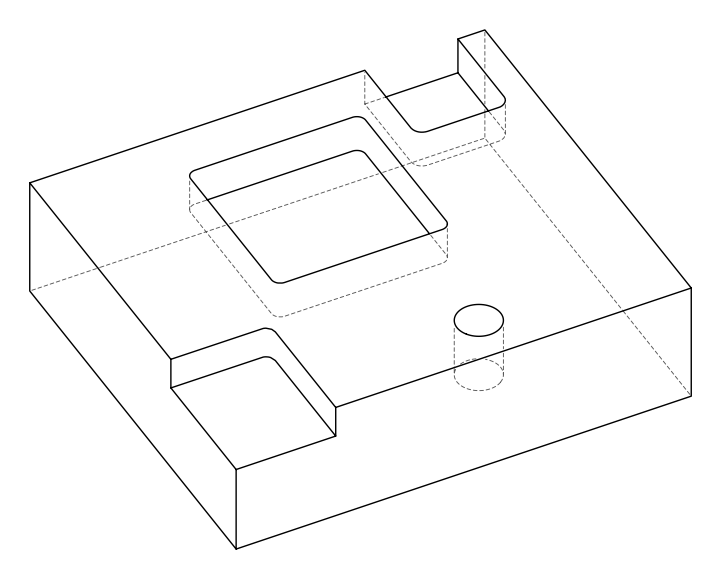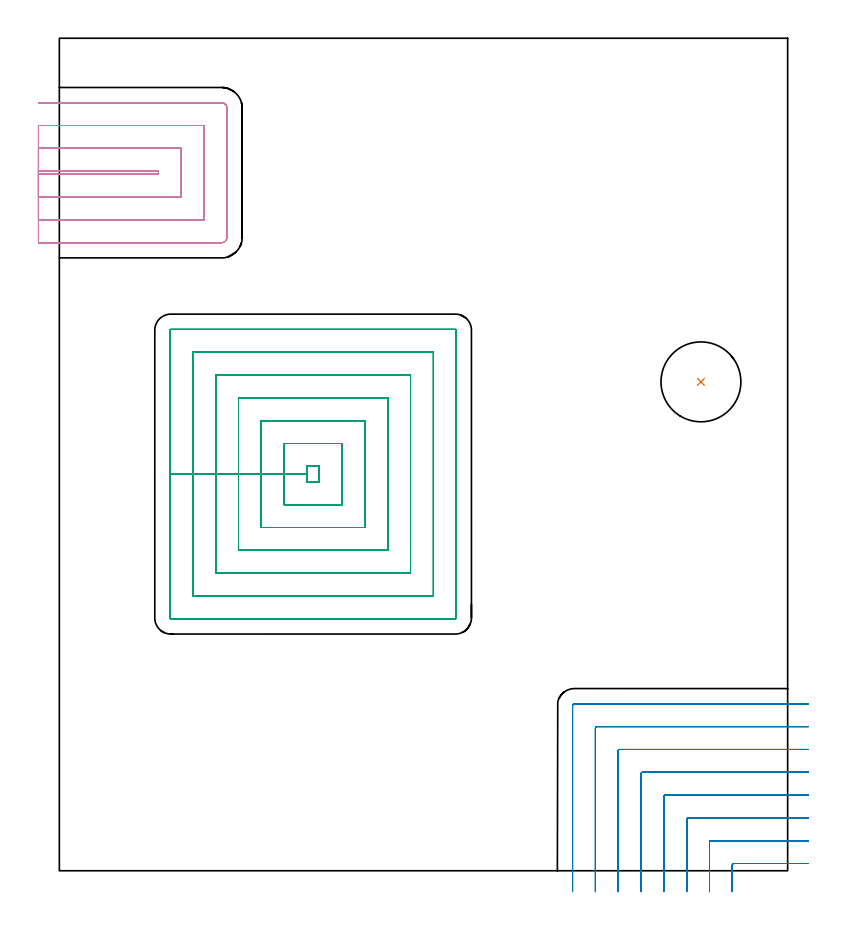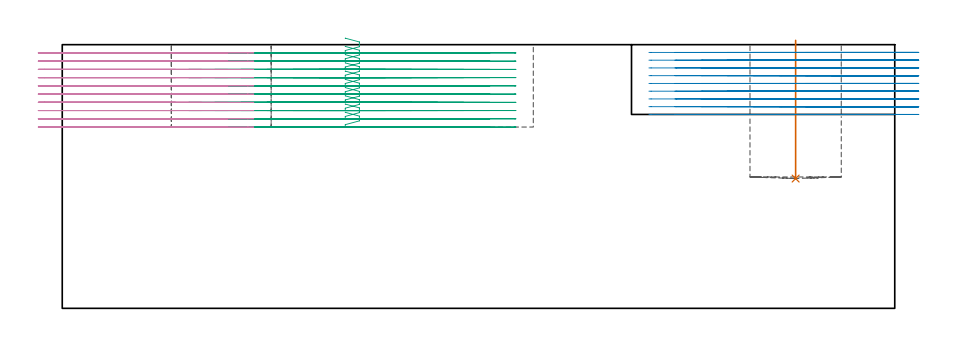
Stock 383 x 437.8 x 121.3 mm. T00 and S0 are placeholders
(PLAN: 4 operations, 1 tool changes, 90.2 min)
(1 INDEXABLE_INSERT_DRILL_BLIND_HOLE_FROM_SOLID | STEP1POCKET | NXT0302_036 | 0.26 min | 84615 mm3)
(2 MILL_CORNER_NOTCH_RECTANGULAR | CORNER_NOTCH_RECTANGULAR | NXT0201_012 | Follow Part, ap 4, ae 75% | 21.94 min | 371874 mm3)
(3 MILL_RECTANGULAR_POCKET | POCKET_RECTANGULAR_STRAIGHT | NXT0201_012 | Follow Part, ap 4, ae 75% | 47 min | 1059281 mm3)
(4 MILL_SLOT | SLOT_PARTIAL_RECTANGULAR | NXT0201_012 | Follow Part, ap 4, ae 75% | 20.97 min | 324518 mm3)
(TOOL NXT0302_036 | Index. Insert Drill 42mm [880-D4200L50-05] | D42 PA176 FL210 Z2)
(TOOL NXT0201_012 | ENDMILL 16mm [2P460-1600-NA 1630] | D16 FL38 Z6)
(OP 1 INDEXABLE_INSERT_DRILL_BLIND_HOLE_FROM_SOLID)
G17 G21 G94 G90
T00 M6
G54
G17 G0 G90 X337.4 Y257.1 S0 M3
G43 Z131.3 H1
G94 G81 G98 Z59.7 F250. R123.3
G80
M5
M2
(OP 2 MILL_CORNER_NOTCH_RECTANGULAR)
G17 G21 G94 G90
T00 M6
G54
G17 G0 G90 X394. Y3.8 S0 M3
G43 Z131.3 H1
Z117.733
G94 G1 X391. F250.
X354.693 F500.
G3 X353.9 Y3.007 R0.8
G1 Y-8.
Y-11. F250.
G0 Z131.3
X394. Y15.8
Z117.733
G1 X391.
X342.694 F500.
G3 X341.9 Y15.006 R0.8
G1 Y-8.
Y-11. F250.
G0 Z131.3
X394. Y27.8
Z117.733
G1 X391.
X330.694 F500.
G3 X329.9 Y27.006 R0.8
G1 Y-8.
Y-11. F250.
G0 Z131.3
X394. Y39.8
Z117.733
G1 X391.
X318.695 F500.
G3 X317.9 Y39.005 R0.8
G1 Y-8.
Y-11. F250.
G0 Z131.3
X394. Y51.8
Z117.733
G1 X391.
X306.695 F500.
G3 X305.9 Y51.005 R0.8
G1 Y-8.
Y-11. F250.
G0 Z131.3
X394. Y63.8
Z117.733
G1 X391.
X294.695 F500.
G3 X293.9 Y63.005 R0.8
G1 Y-8.
Y-11. F250.
G0 Z131.3
X394. Y75.8
Z117.733
G1 X391.
X282.696 F500.
G3 X281.9 Y75.004 R0.8
G1 Y-8.
Y-11. F250.
G0 Z131.3
X394. Y87.8
Z117.733
G1 X391.
X270.9 F500.
G3 X269.9 Y86.8 R1.
G1 Y-8.
Y-11. F250.
G0 Z131.3
X394. Y3.8
Z114.167
G1 X391.
X354.693 F500.
G3 X353.9 Y3.007 R0.8
G1 Y-8.
Y-11. F250.
G0 Z131.3
X394. Y15.8
Z114.167
G1 X391.
X342.694 F500.
G3 X341.9 Y15.006 R0.8
G1 Y-8.
Y-11. F250.
G0 Z131.3
X394. Y27.8
Z114.167
G1 X391.
X330.694 F500.
G3 X329.9 Y27.006 R0.8
G1 Y-8.
Y-11. F250.
G0 Z131.3
X394. Y39.8
Z114.167
G1 X391.
X318.695 F500.
G3 X317.9 Y39.005 R0.8
G1 Y-8.
Y-11. F250.
G0 Z131.3
X394. Y51.8
Z114.167
G1 X391.
X306.695 F500.
G3 X305.9 Y51.005 R0.8
G1 Y-8.
Y-11. F250.
G0 Z131.3
X394. Y63.8
Z114.167
G1 X391.
X294.695 F500.
G3 X293.9 Y63.005 R0.8
G1 Y-8.
Y-11. F250.
G0 Z131.3
X394. Y75.8
Z114.167
G1 X391.
X282.696 F500.
G3 X281.9 Y75.004 R0.8
G1 Y-8.
Y-11. F250.
G0 Z131.3
X394. Y87.8
Z114.167
G1 X391.
X270.9 F500.
G3 X269.9 Y86.8 R1.
G1 Y-8.
Y-11. F250.
G0 Z131.3
X394. Y3.8
Z110.6
G1 X391.
X354.693 F500.
G3 X353.9 Y3.007 R0.8
G1 Y-8.
Y-11. F250.
G0 Z131.3
X394. Y15.8
Z110.6
G1 X391.
X342.694 F500.
G3 X341.9 Y15.006 R0.8
G1 Y-8.
Y-11. F250.
G0 Z131.3
X394. Y27.8
Z110.6
G1 X391.
X330.694 F500.
G3 X329.9 Y27.006 R0.8
G1 Y-8.
Y-11. F250.
G0 Z131.3
X394. Y39.8
Z110.6
G1 X391.
X318.695 F500.
G3 X317.9 Y39.005 R0.8
G1 Y-8.
Y-11. F250.
G0 Z131.3
X394. Y51.8
Z110.6
G1 X391.
X306.695 F500.
G3 X305.9 Y51.005 R0.8
G1 Y-8.
Y-11. F250.
G0 Z131.3
X394. Y63.8
Z110.6
G1 X391.
X294.695 F500.
G3 X293.9 Y63.005 R0.8
G1 Y-8.
Y-11. F250.
G0 Z131.3
X394. Y75.8
Z110.6
G1 X391.
X282.696 F500.
G3 X281.9 Y75.004 R0.8
G1 Y-8.
Y-11. F250.
G0 Z131.3
X394. Y87.8
Z110.6
G1 X391.
X270.9 F500.
G3 X269.9 Y86.8 R1.
G1 Y-8.
Y-11. F250.
G0 Z131.3
X394. Y3.8
Z107.033
G1 X391.
X354.693 F500.
G3 X353.9 Y3.007 R0.8
G1 Y-8.
Y-11. F250.
G0 Z131.3
X394. Y15.8
Z107.033
G1 X391.
X342.694 F500.
G3 X341.9 Y15.006 R0.8
G1 Y-8.
Y-11. F250.
G0 Z131.3
X394. Y27.8
Z107.033
G1 X391.
X330.694 F500.
G3 X329.9 Y27.006 R0.8
G1 Y-8.
Y-11. F250.
G0 Z131.3
X394. Y39.8
Z107.033
G1 X391.
X318.695 F500.
G3 X317.9 Y39.005 R0.8
G1 Y-8.
Y-11. F250.
G0 Z131.3
X394. Y51.8
Z107.033
G1 X391.
X306.695 F500.
G3 X305.9 Y51.005 R0.8
G1 Y-8.
Y-11. F250.
G0 Z131.3
X394. Y63.8
Z107.033
G1 X391.
X294.695 F500.
G3 X293.9 Y63.005 R0.8
G1 Y-8.
Y-11. F250.
G0 Z131.3
X394. Y75.8
Z107.033
G1 X391.
X282.696 F500.
G3 X281.9 Y75.004 R0.8
G1 Y-8.
Y-11. F250.
G0 Z131.3
X394. Y87.8
Z107.033
G1 X391.
X270.9 F500.
G3 X269.9 Y86.8 R1.
G1 Y-8.
Y-11. F250.
G0 Z131.3
X394. Y3.8
Z103.467
G1 X391.
X354.693 F500.
G3 X353.9 Y3.007 R0.8
G1 Y-8.
Y-11. F250.
G0 Z131.3
X394. Y15.8
Z103.467
G1 X391.
X342.694 F500.
G3 X341.9 Y15.006 R0.8
G1 Y-8.
Y-11. F250.
G0 Z131.3
X394. Y27.8
Z103.467
G1 X391.
X330.694 F500.
G3 X329.9 Y27.006 R0.8
G1 Y-8.
Y-11. F250.
G0 Z131.3
X394. Y39.8
Z103.467
G1 X391.
X318.695 F500.
G3 X317.9 Y39.005 R0.8
G1 Y-8.
Y-11. F250.
G0 Z131.3
X394. Y51.8
Z103.467
G1 X391.
X306.695 F500.
G3 X305.9 Y51.005 R0.8
G1 Y-8.
Y-11. F250.
G0 Z131.3
X394. Y63.8
Z103.467
G1 X391.
X294.695 F500.
G3 X293.9 Y63.005 R0.8
G1 Y-8.
Y-11. F250.
G0 Z131.3
X394. Y75.8
Z103.467
G1 X391.
X282.696 F500.
G3 X281.9 Y75.004 R0.8
G1 Y-8.
Y-11. F250.
G0 Z131.3
X394. Y87.8
Z103.467
G1 X391.
X270.9 F500.
G3 X269.9 Y86.8 R1.
G1 Y-8.
Y-11. F250.
G0 Z131.3
X394. Y3.8
Z99.9
G1 X391.
X354.693 F500.
G3 X353.9 Y3.007 R0.8
G1 Y-8.
Y-11. F250.
G0 Z131.3
X394. Y15.8
Z99.9
G1 X391.
X342.694 F500.
G3 X341.9 Y15.006 R0.8
G1 Y-8.
Y-11. F250.
G0 Z131.3
X394. Y27.8
Z99.9
G1 X391.
X330.694 F500.
G3 X329.9 Y27.006 R0.8
G1 Y-8.
Y-11. F250.
G0 Z131.3
X394. Y39.8
Z99.9
G1 X391.
X318.695 F500.
G3 X317.9 Y39.005 R0.8
G1 Y-8.
Y-11. F250.
G0 Z131.3
X394. Y51.8
Z99.9
G1 X391.
X306.695 F500.
G3 X305.9 Y51.005 R0.8
G1 Y-8.
Y-11. F250.
G0 Z131.3
X394. Y63.8
Z99.9
G1 X391.
X294.695 F500.
G3 X293.9 Y63.005 R0.8
G1 Y-8.
Y-11. F250.
G0 Z131.3
X394. Y75.8
Z99.9
G1 X391.
X282.696 F500.
G3 X281.9 Y75.004 R0.8
G1 Y-8.
Y-11. F250.
G0 Z131.3
X394. Y87.8
Z99.9
G1 X391.
X270.9 F500.
G3 X269.9 Y86.8 R1.
G1 Y-8.
Y-11. F250.
G0 Z131.3
X394. Y3.8
Z96.333
G1 X391.
X354.693 F500.
G3 X353.9 Y3.007 R0.8
G1 Y-8.
Y-11. F250.
G0 Z131.3
X394. Y15.8
Z96.333
G1 X391.
X342.694 F500.
G3 X341.9 Y15.006 R0.8
G1 Y-8.
Y-11. F250.
G0 Z131.3
X394. Y27.8
Z96.333
G1 X391.
X330.694 F500.
G3 X329.9 Y27.006 R0.8
G1 Y-8.
Y-11. F250.
G0 Z131.3
X394. Y39.8
Z96.333
G1 X391.
X318.695 F500.
G3 X317.9 Y39.005 R0.8
G1 Y-8.
Y-11. F250.
G0 Z131.3
X394. Y51.8
Z96.333
G1 X391.
X306.695 F500.
G3 X305.9 Y51.005 R0.8
G1 Y-8.
Y-11. F250.
G0 Z131.3
X394. Y63.8
Z96.333
G1 X391.
X294.695 F500.
G3 X293.9 Y63.005 R0.8
G1 Y-8.
Y-11. F250.
G0 Z131.3
X394. Y75.8
Z96.333
G1 X391.
X282.696 F500.
G3 X281.9 Y75.004 R0.8
G1 Y-8.
Y-11. F250.
G0 Z131.3
X394. Y87.8
Z96.333
G1 X391.
X270.9 F500.
G3 X269.9 Y86.8 R1.
G1 Y-8.
Y-11. F250.
G0 Z131.3
X394. Y3.8
Z92.767
G1 X391.
X354.693 F500.
G3 X353.9 Y3.007 R0.8
G1 Y-8.
Y-11. F250.
G0 Z131.3
X394. Y15.8
Z92.767
G1 X391.
X342.694 F500.
G3 X341.9 Y15.006 R0.8
G1 Y-8.
Y-11. F250.
G0 Z131.3
X394. Y27.8
Z92.767
G1 X391.
X330.694 F500.
G3 X329.9 Y27.006 R0.8
G1 Y-8.
Y-11. F250.
G0 Z131.3
X394. Y39.8
Z92.767
G1 X391.
X318.695 F500.
G3 X317.9 Y39.005 R0.8
G1 Y-8.
Y-11. F250.
G0 Z131.3
X394. Y51.8
Z92.767
G1 X391.
X306.695 F500.
G3 X305.9 Y51.005 R0.8
G1 Y-8.
Y-11. F250.
G0 Z131.3
X394. Y63.8
Z92.767
G1 X391.
X294.695 F500.
G3 X293.9 Y63.005 R0.8
G1 Y-8.
Y-11. F250.
G0 Z131.3
X394. Y75.8
Z92.767
G1 X391.
X282.696 F500.
G3 X281.9 Y75.004 R0.8
G1 Y-8.
Y-11. F250.
G0 Z131.3
X394. Y87.8
Z92.767
G1 X391.
X270.9 F500.
G3 X269.9 Y86.8 R1.
G1 Y-8.
Y-11. F250.
G0 Z131.3
X394. Y3.8
Z89.2
G1 X391.
X354.693 F500.
G3 X353.9 Y3.007 R0.8
G1 Y-8.
Y-11. F250.
G0 Z131.3
X394. Y15.8
Z89.2
G1 X391.
X342.694 F500.
G3 X341.9 Y15.006 R0.8
G1 Y-8.
Y-11. F250.
G0 Z131.3
X394. Y27.8
Z89.2
G1 X391.
X330.694 F500.
G3 X329.9 Y27.006 R0.8
G1 Y-8.
Y-11. F250.
G0 Z131.3
X394. Y39.8
Z89.2
G1 X391.
X318.695 F500.
G3 X317.9 Y39.005 R0.8
G1 Y-8.
Y-11. F250.
G0 Z131.3
X394. Y51.8
Z89.2
G1 X391.
X306.695 F500.
G3 X305.9 Y51.005 R0.8
G1 Y-8.
Y-11. F250.
G0 Z131.3
X394. Y63.8
Z89.2
G1 X391.
X294.695 F500.
G3 X293.9 Y63.005 R0.8
G1 Y-8.
Y-11. F250.
G0 Z131.3
X394. Y75.8
Z89.2
G1 X391.
X282.696 F500.
G3 X281.9 Y75.004 R0.8
G1 Y-8.
Y-11. F250.
G0 Z131.3
X394. Y87.8
Z89.2
G1 X391.
X270.9 F500.
G3 X269.9 Y86.8 R1.
G1 Y-8.
Y-11. F250.
G0 Z131.3
M5
M2
(OP 3 MILL_RECTANGULAR_POCKET)
G17 G21 G94 G90
T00 M6
G54
G17 G0 G90 X130.2 Y204.541 S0 M3
G43 Z131.3 H1
Z124.3
G94 G1 Y204.5 Z124.289 F250.
X136.7 Z122.547
Y212.7 Z120.35
X130.2 Z118.608
Y208.6 Z117.51
Y204.5 F500.
X136.7
Y212.7
X130.2
Y208.6
X118.2
Y192.5
X148.7
Y224.7
X118.2
Y208.6
X106.2
Y180.5
X160.7
Y236.7
X106.2
Y208.6
X94.2
Y168.5
X172.7
Y248.7
X94.2
Y208.6
X82.2
Y156.5
X184.7
Y260.7
X82.2
Y208.6
X70.2
Y144.5
X196.7
Y272.7
X70.2
Y208.6
X58.2
Y132.9
G3 X58.6 Y132.5 R0.4
G1 X208.3
G3 X208.7 Y132.9 R0.4
G1 Y284.3
G3 X208.3 Y284.7 R0.4
G1 X58.6
G3 X58.2 Y284.3 R0.4
G1 Y208.6
Y207.6
G0 X130.2 Y204.541 Z120.51
G1 Y204.5 Z120.499 F250.
X136.7 Z118.757
Y212.7 Z116.56
X130.2 Z114.819
Y208.6 Z113.72
Y204.5 F500.
X136.7
Y212.7
X130.2
Y208.6
X118.2
Y192.5
X148.7
Y224.7
X118.2
Y208.6
X106.2
Y180.5
X160.7
Y236.7
X106.2
Y208.6
X94.2
Y168.5
X172.7
Y248.7
X94.2
Y208.6
X82.2
Y156.5
X184.7
Y260.7
X82.2
Y208.6
X70.2
Y144.5
X196.7
Y272.7
X70.2
Y208.6
X58.2
Y132.9
G3 X58.6 Y132.5 R0.4
G1 X208.3
G3 X208.7 Y132.9 R0.4
G1 Y284.3
G3 X208.3 Y284.7 R0.4
G1 X58.6
G3 X58.2 Y284.3 R0.4
G1 Y208.6
Y207.6
G0 X130.2 Y204.541 Z116.72
G1 Y204.5 Z116.709 F250.
X136.7 Z114.967
Y212.7 Z112.77
X130.2 Z111.029
Y208.6 Z109.93
Y204.5 F500.
X136.7
Y212.7
X130.2
Y208.6
X118.2
Y192.5
X148.7
Y224.7
X118.2
Y208.6
X106.2
Y180.5
X160.7
Y236.7
X106.2
Y208.6
X94.2
Y168.5
X172.7
Y248.7
X94.2
Y208.6
X82.2
Y156.5
X184.7
Y260.7
X82.2
Y208.6
X70.2
Y144.5
X196.7
Y272.7
X70.2
Y208.6
X58.2
Y132.9
G3 X58.6 Y132.5 R0.4
G1 X208.3
G3 X208.7 Y132.9 R0.4
G1 Y284.3
G3 X208.3 Y284.7 R0.4
G1 X58.6
G3 X58.2 Y284.3 R0.4
G1 Y208.6
Y207.6
G0 X130.2 Y204.541 Z112.93
G1 Y204.5 Z112.919 F250.
X136.7 Z111.177
Y212.7 Z108.98
X130.2 Z107.239
Y208.6 Z106.14
Y204.5 F500.
X136.7
Y212.7
X130.2
Y208.6
X118.2
Y192.5
X148.7
Y224.7
X118.2
Y208.6
X106.2
Y180.5
X160.7
Y236.7
X106.2
Y208.6
X94.2
Y168.5
X172.7
Y248.7
X94.2
Y208.6
X82.2
Y156.5
X184.7
Y260.7
X82.2
Y208.6
X70.2
Y144.5
X196.7
Y272.7
X70.2
Y208.6
X58.2
Y132.9
G3 X58.6 Y132.5 R0.4
G1 X208.3
G3 X208.7 Y132.9 R0.4
G1 Y284.3
G3 X208.3 Y284.7 R0.4
G1 X58.6
G3 X58.2 Y284.3 R0.4
G1 Y208.6
Y207.6
G0 X130.2 Y204.541 Z109.14
G1 Y204.5 Z109.129 F250.
X136.7 Z107.387
Y212.7 Z105.19
X130.2 Z103.449
Y208.6 Z102.35
Y204.5 F500.
X136.7
Y212.7
X130.2
Y208.6
X118.2
Y192.5
X148.7
Y224.7
X118.2
Y208.6
X106.2
Y180.5
X160.7
Y236.7
X106.2
Y208.6
X94.2
Y168.5
X172.7
Y248.7
X94.2
Y208.6
X82.2
Y156.5
X184.7
Y260.7
X82.2
Y208.6
X70.2
Y144.5
X196.7
Y272.7
X70.2
Y208.6
X58.2
Y132.9
G3 X58.6 Y132.5 R0.4
G1 X208.3
G3 X208.7 Y132.9 R0.4
G1 Y284.3
G3 X208.3 Y284.7 R0.4
G1 X58.6
G3 X58.2 Y284.3 R0.4
G1 Y208.6
Y207.6
G0 X130.2 Y204.541 Z105.35
G1 Y204.5 Z105.339 F250.
X136.7 Z103.597
Y212.7 Z101.4
X130.2 Z99.659
Y208.6 Z98.56
Y204.5 F500.
X136.7
Y212.7
X130.2
Y208.6
X118.2
Y192.5
X148.7
Y224.7
X118.2
Y208.6
X106.2
Y180.5
X160.7
Y236.7
X106.2
Y208.6
X94.2
Y168.5
X172.7
Y248.7
X94.2
Y208.6
X82.2
Y156.5
X184.7
Y260.7
X82.2
Y208.6
X70.2
Y144.5
X196.7
Y272.7
X70.2
Y208.6
X58.2
Y132.9
G3 X58.6 Y132.5 R0.4
G1 X208.3
G3 X208.7 Y132.9 R0.4
G1 Y284.3
G3 X208.3 Y284.7 R0.4
G1 X58.6
G3 X58.2 Y284.3 R0.4
G1 Y208.6
Y207.6
G0 X130.2 Y204.541 Z101.56
G1 Y204.5 Z101.549 F250.
X136.7 Z99.807
Y212.7 Z97.61
X130.2 Z95.869
Y208.6 Z94.77
Y204.5 F500.
X136.7
Y212.7
X130.2
Y208.6
X118.2
Y192.5
X148.7
Y224.7
X118.2
Y208.6
X106.2
Y180.5
X160.7
Y236.7
X106.2
Y208.6
X94.2
Y168.5
X172.7
Y248.7
X94.2
Y208.6
X82.2
Y156.5
X184.7
Y260.7
X82.2
Y208.6
X70.2
Y144.5
X196.7
Y272.7
X70.2
Y208.6
X58.2
Y132.9
G3 X58.6 Y132.5 R0.4
G1 X208.3
G3 X208.7 Y132.9 R0.4
G1 Y284.3
G3 X208.3 Y284.7 R0.4
G1 X58.6
G3 X58.2 Y284.3 R0.4
G1 Y208.6
Y207.6
G0 X130.2 Y204.541 Z97.77
G1 Y204.5 Z97.759 F250.
X136.7 Z96.017
Y212.7 Z93.82
X130.2 Z92.079
Y208.6 Z90.98
Y204.5 F500.
X136.7
Y212.7
X130.2
Y208.6
X118.2
Y192.5
X148.7
Y224.7
X118.2
Y208.6
X106.2
Y180.5
X160.7
Y236.7
X106.2
Y208.6
X94.2
Y168.5
X172.7
Y248.7
X94.2
Y208.6
X82.2
Y156.5
X184.7
Y260.7
X82.2
Y208.6
X70.2
Y144.5
X196.7
Y272.7
X70.2
Y208.6
X58.2
Y132.9
G3 X58.6 Y132.5 R0.4
G1 X208.3
G3 X208.7 Y132.9 R0.4
G1 Y284.3
G3 X208.3 Y284.7 R0.4
G1 X58.6
G3 X58.2 Y284.3 R0.4
G1 Y208.6
Y207.6
G0 X130.2 Y204.541 Z93.98
G1 Y204.5 Z93.969 F250.
X136.7 Z92.227
Y212.7 Z90.03
X130.2 Z88.289
Y208.6 Z87.19
Y204.5 F500.
X136.7
Y212.7
X130.2
Y208.6
X118.2
Y192.5
X148.7
Y224.7
X118.2
Y208.6
X106.2
Y180.5
X160.7
Y236.7
X106.2
Y208.6
X94.2
Y168.5
X172.7
Y248.7
X94.2
Y208.6
X82.2
Y156.5
X184.7
Y260.7
X82.2
Y208.6
X70.2
Y144.5
X196.7
Y272.7
X70.2
Y208.6
X58.2
Y132.9
G3 X58.6 Y132.5 R0.4
G1 X208.3
G3 X208.7 Y132.9 R0.4
G1 Y284.3
G3 X208.3 Y284.7 R0.4
G1 X58.6
G3 X58.2 Y284.3 R0.4
G1 Y208.6
Y207.6
G0 X130.2 Y204.541 Z90.19
G1 Y204.5 Z90.179 F250.
X136.7 Z88.437
Y212.7 Z86.24
X130.2 Z84.499
Y208.6 Z83.4
Y204.5 F500.
X136.7
Y212.7
X130.2
Y208.6
X118.2
Y192.5
X148.7
Y224.7
X118.2
Y208.6
X106.2
Y180.5
X160.7
Y236.7
X106.2
Y208.6
X94.2
Y168.5
X172.7
Y248.7
X94.2
Y208.6
X82.2
Y156.5
X184.7
Y260.7
X82.2
Y208.6
X70.2
Y144.5
X196.7
Y272.7
X70.2
Y208.6
X58.2
Y132.9
G3 X58.6 Y132.5 R0.4
G1 X208.3
G3 X208.7 Y132.9 R0.4
G1 Y284.3
G3 X208.3 Y284.7 R0.4
G1 X58.6
G3 X58.2 Y284.3 R0.4
G1 Y208.6
Y207.6
G0 Z131.3
M5
M2
(OP 4 MILL_SLOT)
G17 G21 G94 G90
T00 M6
G54
G17 G0 G90 X-11. Y366.3 S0 M3
G43 Z131.3 H1
Z117.51
G94 G1 X-8. F250.
X52.1 F500.
Y367.9
X-8.
X-11. F250.
Y354.3
X-8.
X64.1 F500.
Y379.9
X-8.
X-11. F250.
Y342.3
X-8.
X76.1 F500.
Y391.9
X-8.
X-11. F250.
Y330.3
X-8.
X85.4 F500.
G3 X88.1 Y333. R2.7
G1 Y401.2
G3 X85.4 Y403.9 R2.7
G1 X-8.
X-11. F250.
G0 Y366.3 Z113.72
G1 X-8.
X52.1 F500.
Y367.9
X-8.
X-11. F250.
Y354.3
X-8.
X64.1 F500.
Y379.9
X-8.
X-11. F250.
Y342.3
X-8.
X76.1 F500.
Y391.9
X-8.
X-11. F250.
Y330.3
X-8.
X85.4 F500.
G3 X88.1 Y333. R2.7
G1 Y401.2
G3 X85.4 Y403.9 R2.7
G1 X-8.
X-11. F250.
G0 Y366.3 Z109.93
G1 X-8.
X52.1 F500.
Y367.9
X-8.
X-11. F250.
Y354.3
X-8.
X64.1 F500.
Y379.9
X-8.
X-11. F250.
Y342.3
X-8.
X76.1 F500.
Y391.9
X-8.
X-11. F250.
Y330.3
X-8.
X85.4 F500.
G3 X88.1 Y333. R2.7
G1 Y401.2
G3 X85.4 Y403.9 R2.7
G1 X-8.
X-11. F250.
G0 Y366.3 Z106.14
G1 X-8.
X52.1 F500.
Y367.9
X-8.
X-11. F250.
Y354.3
X-8.
X64.1 F500.
Y379.9
X-8.
X-11. F250.
Y342.3
X-8.
X76.1 F500.
Y391.9
X-8.
X-11. F250.
Y330.3
X-8.
X85.4 F500.
G3 X88.1 Y333. R2.7
G1 Y401.2
G3 X85.4 Y403.9 R2.7
G1 X-8.
X-11. F250.
G0 Y366.3 Z102.35
G1 X-8.
X52.1 F500.
Y367.9
X-8.
X-11. F250.
Y354.3
X-8.
X64.1 F500.
Y379.9
X-8.
X-11. F250.
Y342.3
X-8.
X76.1 F500.
Y391.9
X-8.
X-11. F250.
Y330.3
X-8.
X85.4 F500.
G3 X88.1 Y333. R2.7
G1 Y401.2
G3 X85.4 Y403.9 R2.7
G1 X-8.
X-11. F250.
G0 Y366.3 Z98.56
G1 X-8.
X52.1 F500.
Y367.9
X-8.
X-11. F250.
Y354.3
X-8.
X64.1 F500.
Y379.9
X-8.
X-11. F250.
Y342.3
X-8.
X76.1 F500.
Y391.9
X-8.
X-11. F250.
Y330.3
X-8.
X85.4 F500.
G3 X88.1 Y333. R2.7
G1 Y401.2
G3 X85.4 Y403.9 R2.7
G1 X-8.
X-11. F250.
G0 Y366.3 Z94.77
G1 X-8.
X52.1 F500.
Y367.9
X-8.
X-11. F250.
Y354.3
X-8.
X64.1 F500.
Y379.9
X-8.
X-11. F250.
Y342.3
X-8.
X76.1 F500.
Y391.9
X-8.
X-11. F250.
Y330.3
X-8.
X85.4 F500.
G3 X88.1 Y333. R2.7
G1 Y401.2
G3 X85.4 Y403.9 R2.7
G1 X-8.
X-11. F250.
G0 Y366.3 Z90.98
G1 X-8.
X52.1 F500.
Y367.9
X-8.
X-11. F250.
Y354.3
X-8.
X64.1 F500.
Y379.9
X-8.
X-11. F250.
Y342.3
X-8.
X76.1 F500.
Y391.9
X-8.
X-11. F250.
Y330.3
X-8.
X85.4 F500.
G3 X88.1 Y333. R2.7
G1 Y401.2
G3 X85.4 Y403.9 R2.7
G1 X-8.
X-11. F250.
G0 Y366.3 Z87.19
G1 X-8.
X52.1 F500.
Y367.9
X-8.
X-11. F250.
Y354.3
X-8.
X64.1 F500.
Y379.9
X-8.
X-11. F250.
Y342.3
X-8.
X76.1 F500.
Y391.9
X-8.
X-11. F250.
Y330.3
X-8.
X85.4 F500.
G3 X88.1 Y333. R2.7
G1 Y401.2
G3 X85.4 Y403.9 R2.7
G1 X-8.
X-11. F250.
G0 Y366.3 Z83.4
G1 X-8.
X52.1 F500.
Y367.9
X-8.
X-11. F250.
Y354.3
X-8.
X64.1 F500.
Y379.9
X-8.
X-11. F250.
Y342.3
X-8.
X76.1 F500.
Y391.9
X-8.
X-11. F250.
Y330.3
X-8.
X85.4 F500.
G3 X88.1 Y333. R2.7
G1 Y401.2
G3 X85.4 Y403.9 R2.7
G1 X-8.
X-11. F250.
G0 Z131.3
M5
M2
